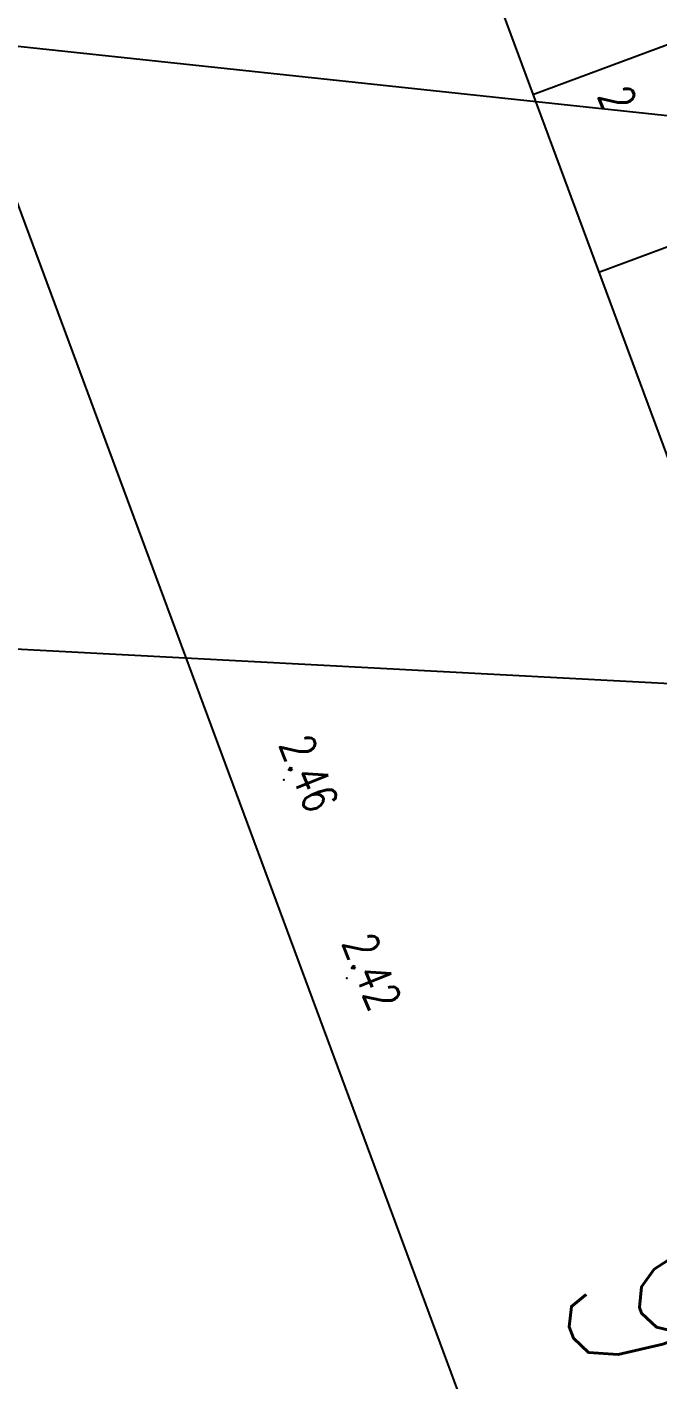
# Model space of a CAD drawing. Header units: millimetres. Extents: x 405522 to 410309, y 2303080 to 2310223.
# Drawn here: x 406852 to 406885.4, y 2306512.7 to 2306584.1 of the extents above; entities that cross this region are included whole.
import ezdxf
from ezdxf.enums import TextEntityAlignment as Align
from ezdxf.xclip import XClip

# ---------------------------------------------------------------- set-up
doc = ezdxf.new("R2010")
doc.units = ezdxf.units.MM
doc.header["$LTSCALE"] = 10
doc.header["$MEASUREMENT"] = 0
doc.header["$XCLIPFRAME"] = 0
doc.layers.get('Defpoints').update_dxf_attribs({"linetype": 'CONTINUOUS'})
for name, color, linetype in [('caodo', 7, 'CONTINUOUS'), ('co', 84, 'CONTINUOUS'), ('DIM', 4, 'CONTINUOUS'), ('Main', 3, 'CONTINUOUS'), ('Other', 9, 'CONTINUOUS'), ('w', 8, 'CONTINUOUS')]:
    doc.layers.add(name, color=color, linetype=linetype)
doc.styles.add('Dien', font='simplex.shx', dxfattribs={"width": 0.75})
doc.styles.add('txt', font='romans.shx', dxfattribs={"height": 0.2})
doc.dimstyles.new('D6.7', dxfattribs={"dimscale": 6.7, "dimtxt": 1.5, "dimasz": 2, "dimexe": 1.5, "dimexo": 0.5, "dimgap": 1, "dimtad": 1, "dimdec": 0, "dimdsep": 46, "dimtxsty": 'Dien', "dimcen": 1, "dimclrd": 256, "dimclre": 256, "dimclrt": 7, "dimaunit": 1, "dimadec": 3, "dimazin": 0, "dimtfac": 1, "dimtdec": 0, "dimtmove": 1, "dimatfit": 0, "dimfxl": 1, "dimtolj": 1, "dimtzin": 0, "dimlwe": -1, "dimarcsym": 0})

# ---------------------------------------------------------------- blocks, each defined once
blk = doc.blocks.new('*D26')
at = {"layer": 'Defpoints', "color": 0, "linetype": 'Continuous'}
for p in [(406742.6619138751, 2306987.542138263), (407088.9799926709, 2306054.36399705), (407050.0361064873, 2306039.911268014)]:
    blk.add_point(p, dxfattribs=at)
at = {"layer": 'DIM'}
for p, q in [((406739.5212196925, 2306986.376574), (406694.2959683287, 2306969.592725042)), ((407085.8392984883, 2306053.198432786), (407040.6140239395, 2306036.414575225))]:
    blk.add_line(p, q, dxfattribs=at)
at = {"layer": 'DIM', "linetype": 'Continuous', "lineweight": -2}
blk.add_line((406708.380307929, 2306960.526641102), (407045.3738494347, 2306052.474044744), dxfattribs=at)
at = {"layer": 'DIM', "linetype": 'Continuous'}
for points in [[(406710.4741040507, 2306961.303683944), (406706.2865118071, 2306959.74959826), (406703.7180508765, 2306973.089417832)], [(407047.4676455563, 2306053.251087586), (407043.2800533128, 2306051.697001902), (407050.0361064873, 2306039.911268014)]]:
    blk.add_solid(points, dxfattribs=at)
at = {"layer": 'DIM', "color": 7, "linetype": 'Continuous', "insert": (406887.8695083207, 2306510.579817844), "char_height": 10.05, "attachment_point": 5, "rotation": 290.3607342621674, "style": 'Dien'}
blk.add_mtext('\\A1;995', dxfattribs=at)
blk = doc.blocks.new('20')
at = {"layer": 'caodo', "color": 8, "linetype": 'Continuous'}
for p in [(-741.9599999999627, -764.1099999998696, 0.1400000000000001), (-738.6300000000047, -774.5800000000745, 0.1000000000000001)]:
    blk.add_point(p, dxfattribs=at)
at = {"layer": 'caodo', "color": 8, "linetype": 'Continuous', "style": 'txt', "width": 0.75}
for s, p in [('2.71', (-724.6199999999953, -729.839999999851, 0.3900000000000001)), ('2.46', (-741.4599999999627, -764.1099999998696, 0.1400000000000001)), ('2.42', (-738.1300000000047, -774.5800000000745, 0.1000000000000001))]:
    blk.add_text(s, height=1.8, rotation=292, dxfattribs=at).set_placement(p, align=Align.CENTER)

msp = doc.modelspace()

# ---------------------------------------------------------------- hatches: boundary and pattern name
at = {"layer": 'co', "linetype": 'Continuous'}
h = msp.add_hatch(dxfattribs=at)
h.set_pattern_fill('GRASS', color=86, scale=0.9999999999999998, angle=-9.651807925231505e-08, style=0)
h.set_pattern_definition([(21.91894370438083, (407717.7514153625, 2306586.616748105), (0.3920329744667653, 0.91995116522732), [0.1874999999999999, -1.226713563]), (336.9189437043809, (407717.7514153625, 2306586.616748105), (0.3920329745701908, 0.9199511654700196), [0.1874999999999999, -0.8124999999999997]), (66.91894370438082, (407717.7514153625, 2306586.616748105), (-0.9199511654700196, 0.3920329745701908), [0.1874999999999999, -0.8124999999999997])])
h.paths.add_polyline_path([(406932.6968020615, 2306520.263678576, -0.4222016726026619), (406928.7643565051, 2306522.003028329), (406906.6656975736, 2306581.54940578, -0.4062703191020343), (406908.3583759264, 2306585.376333317), (406946.4852884253, 2306600.717898928), (406949.3782565118, 2306593.528284526), (406954.9445338011, 2306595.768051732), (406946.9188304231, 2306615.713557824), (406941.3525531333, 2306613.473790619), (406944.2455212194, 2306606.284176217), (406906.42144308, 2306591.064465561, -0.4222016726280897), (406902.4889975227, 2306592.803815314), (406881.425377076, 2306649.561209395, -0.4062703190853384), (406883.1180554279, 2306653.388136932), (406919.4149020365, 2306667.993317822), (406922.2832039147, 2306660.865003966), (406927.8494812045, 2306663.104771171), (406919.8731102421, 2306682.927676173), (406914.3068329524, 2306680.687908967), (406917.1751348306, 2306673.559595112), (406881.1811225823, 2306659.076269176, -0.4222016726516405), (406877.248677025, 2306660.815618929), (406855.1500180959, 2306720.361996373, -0.4062703191111162), (406856.8426964483, 2306724.188923909), (406885.6681537385, 2306735.787755688, -0.4142135623565292), (406893.4741982333, 2306732.461245603), (406894.7312675774, 2306729.337172475), (406900.2975448672, 2306731.57693968), (406897.9205919206, 2306737.484151454, 0.4142135623467938), (406878.4054806833, 2306745.800426664), (406842.3184017576, 2306731.27965242), (406838.8208640385, 2306729.872307821), (406918.700252532, 2306514.631725478)])

# ---------------------------------------------------------------- linework, layer by layer
at = {"layer": 'Main', "flags": 128}
msp.add_lwpolyline([(407018.9095155683, 2306710.71348082), (406883.7996670509, 2307046.488947077, 0.4142134283507026), (406868.1875831434, 2307053.141969269), (406735.6302461895, 2306999.803414636, 0.406270451883547), (406728.859527707, 2306984.495702445), (406983.0224955804, 2306299.635862547)], format="xyb", dxfattribs=at)
at = {"layer": 'Other', "color": 8, "flags": 128}
for points in [[(406878.7636744101, 2306580.568526259), (406891.8889635316, 2306585.43954109)], [(406882.2429707178, 2306571.193319744), (406895.3682598392, 2306576.064334575)]]:
    msp.add_lwpolyline(points, dxfattribs=at)
at = {"layer": 'w', "linetype": 'Continuous', "flags": 128}
for points in [[(407562.6949414932, 2307896.794509944), (406849.725083543, 2307361.443614376), (406257.9543285746, 2306646.584134245), (407447.3167364729, 2306519.42738223), (407449.1899999998, 2306625.75), (407455.0062987222, 2306743.346404559), (407453.1032147977, 2306792.718940619), (407442.9943705479, 2306828.782022624), (407437.7116950927, 2306851.021189332), (407440.7320340126, 2306866.473784334), (407480.777266308, 2306919.045671915), (407501.508112784, 2306946.635799569)], [(407533.9142718813, 2306221.912622465), (407446.8367395523, 2306519.086400952), (407431.693682216, 2306520.593110837), (406364.944930848, 2306576.988135257), (406558.9154982228, 2306033.171299948), (407026.2588231838, 2305414.826644379)]]:
    msp.add_lwpolyline(points, dxfattribs=at)

# ---------------------------------------------------------------- block references
at = {"layer": 'caodo', "linetype": 'Continuous'}
ref = msp.add_blockref('20', (407607.5599999998, 2307308.49, 2.32), dxfattribs=at)
XClip(ref).set_block_clipping_path([(-1349.6056714252336, -661.9058657553978), (-160.24326352693606, -789.0626177703962), (-158.36999999999534, -682.7400000002235), (-152.55370127764763, -565.1435954412445), (-154.45678520214278, -515.7710593813099), (-164.5656294519431, -479.7079773764126), (-169.84830490715103, -457.46881066821516), (-166.82796598720597, -442.01621566619724), (-126.78273369179806, -389.4443280850537), (-106.05188721581362, -361.8542004311457), (-63.77944376063533, -462.4105278351344), (-33.466447652434, -538.7088304474019), (-26.830958046135493, -536.6440252331086), (-14.194728780596051, -530.2900720490143), (2.873561021173373, -522.7809317391366), (21.779086004185956, -516.4300709003583), (33.49636997265043, -516.3916891841218), (41.83233972010203, -526.5245847343467), (49.38700186560163, -538.8965703272261), (57.58147363178432, -547.8425059784204), (240.7905528639676, -478.5933098080568), (312.71683337684954, -453.523366919253), (469.9752955258009, -835.1642690971494), (381.01757410995197, -875.9365015272051), (340.05356005806243, -891.0018749474548), (281.9833174137748, -920.0360526661389), (270.2997928529512, -925.8934261840768), (259.64971878379583, -926.485182072036), (238.13632499426603, -935.887616972439), (231.39031789585715, -941.3565830942243), (234.28019038640196, -952.6351198460907), (233.34951378498226, -963.7375780143775), (228.57153214595746, -974.9643217222765), (217.37020478205523, -983.9257580563426), (203.91382668475853, -988.0474594873376), (188.67127670557238, -983.9718116582371), (177.38840578240342, -980.8930276110768), (171.5204358987976, -984.3872820092365), (-73.64572811854305, -1086.5773775354028), (-160.72326044749934, -789.4035990480334), (-175.86631778383162, -787.8968891631812), (-1242.6150691517978, -731.501864743419), (-1048.6445017770166, -1275.3187000523321), (-581.3011768160504, -1893.6633556210436), (45.25815080979373, -1711.1176481554285), (672.5305126870517, -1468.653420693241), (1174.462400796474, -665.2848953921348), (720.1397881704615, 463.7992460099049), (-44.86505850660615, 588.3045099438168), (-757.8349164568353, 52.953614375554025)])

# ---------------------------------------------------------------- dimensions: what is measured, and where the dimension line sits
at = {"layer": 'DIM', "linetype": 'Continuous'}
dim = msp.add_linear_dim(base=(407050.0361064873, 2306039.911268014), p1=(406742.6619138751, 2306987.542138263), p2=(407088.9799926708, 2306054.36399705), angle=290.3607342621675, dimstyle='D6.7', dxfattribs=at)
dim.commit()
dim.dimension.update_dxf_attribs({"geometry": '*D26', "text_midpoint": (406887.8695083208, 2306510.579817844)})

doc.saveas('drawing.dxf')
